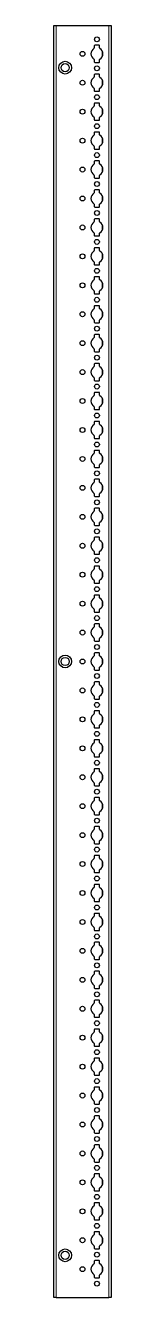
# Model space of a CAD drawing. Header units: millimetres. Extents: x -199 to 4827, y -1847 to 1507.
# Drawn here: x 3428 to 3477, y -852 to 247 of the extents above; entities that cross this region are included whole.
import ezdxf

# ---------------------------------------------------------------- set-up
doc = ezdxf.new("R2010")
doc.units = ezdxf.units.MM

msp = doc.modelspace()

# ---------------------------------------------------------------- linework, layer by layer
at = {"color": 7, "linetype": 'Continuous', "lineweight": 25}
for p, q in [((3427.58, -851.79), (3427.58, 247.21)), ((3427.58, 247.21), (3429.58, 247.21)), ((3429.58, 247.21), (3475.28, 247.21)), ((3475.28, 247.21), (3477.28, 247.21)), ((3477.28, 247.21), (3477.28, -851.79)), ((3462.63, 229.61), (3462.63, 227.73)), ((3466.73, 230.11), (3463.13, 230.11)), ((3467.23, 227.73), (3467.23, 229.61)), ((3462.63, 217.68), (3462.63, 215.81)), ((3463.13, 215.31), (3466.73, 215.31)), ((3467.23, 215.81), (3467.23, 217.68)), ((3462.63, 204.61), (3462.63, 202.73)), ((3466.73, 205.11), (3463.13, 205.11)), ((3467.23, 202.73), (3467.23, 204.61)), ((3462.63, 192.68), (3462.63, 190.81)), ((3463.13, 190.31), (3466.73, 190.31)), ((3467.23, 190.81), (3467.23, 192.68)), ((3462.63, 179.61), (3462.63, 177.73)), ((3466.73, 180.11), (3463.13, 180.11)), ((3467.23, 177.73), (3467.23, 179.61)), ((3462.63, 167.68), (3462.63, 165.81)), ((3463.13, 165.31), (3466.73, 165.31)), ((3467.23, 165.81), (3467.23, 167.68)), ((3462.63, 154.61), (3462.63, 152.73)), ((3466.73, 155.11), (3463.13, 155.11)), ((3467.23, 152.73), (3467.23, 154.61)), ((3462.63, 142.68), (3462.63, 140.81)), ((3463.13, 140.31), (3466.73, 140.31)), ((3467.23, 140.81), (3467.23, 142.68)), ((3462.63, 129.61), (3462.63, 127.73)), ((3466.73, 130.11), (3463.13, 130.11)), ((3467.23, 127.73), (3467.23, 129.61)), ((3462.63, 117.68), (3462.63, 115.81)), ((3463.13, 115.31), (3466.73, 115.31)), ((3467.23, 115.81), (3467.23, 117.68)), ((3462.63, 104.61), (3462.63, 102.73)), ((3466.73, 105.11), (3463.13, 105.11)), ((3467.23, 102.73), (3467.23, 104.61)), ((3462.63, 92.68), (3462.63, 90.81)), ((3463.13, 90.31), (3466.73, 90.31)), ((3467.23, 90.81), (3467.23, 92.68)), ((3462.63, 79.61), (3462.63, 77.73)), ((3466.73, 80.11), (3463.13, 80.11)), ((3467.23, 77.73), (3467.23, 79.61)), ((3462.63, 67.68), (3462.63, 65.81)), ((3467.23, 65.81), (3467.23, 67.68)), ((3463.13, 65.31), (3466.73, 65.31)), ((3466.73, 55.11), (3463.13, 55.11)), ((3462.63, 54.61), (3462.63, 52.73)), ((3467.23, 52.73), (3467.23, 54.61)), ((3462.63, 42.68), (3462.63, 40.81)), ((3463.13, 40.31), (3466.73, 40.31)), ((3467.23, 40.81), (3467.23, 42.68)), ((3462.63, 29.61), (3462.63, 27.73)), ((3466.73, 30.11), (3463.13, 30.11)), ((3467.23, 27.73), (3467.23, 29.61)), ((3462.63, 17.68), (3462.63, 15.81)), ((3463.13, 15.31), (3466.73, 15.31)), ((3467.23, 15.81), (3467.23, 17.68)), ((3462.63, 4.61), (3462.63, 2.73)), ((3466.73, 5.11), (3463.13, 5.11)), ((3467.23, 2.73), (3467.23, 4.61)), ((3462.63, -7.32), (3462.63, -9.19)), ((3463.13, -9.69), (3466.73, -9.69)), ((3467.23, -9.19), (3467.23, -7.32)), ((3462.63, -20.39), (3462.63, -22.27)), ((3466.73, -19.89), (3463.13, -19.89)), ((3467.23, -22.27), (3467.23, -20.39)), ((3462.63, -32.32), (3462.63, -34.19)), ((3467.23, -34.19), (3467.23, -32.32)), ((3463.13, -34.69), (3466.73, -34.69)), ((3462.63, -45.39), (3462.63, -47.27)), ((3466.73, -44.89), (3463.13, -44.89)), ((3467.23, -47.27), (3467.23, -45.39)), ((3462.63, -57.32), (3462.63, -59.19)), ((3463.13, -59.69), (3466.73, -59.69)), ((3467.23, -59.19), (3467.23, -57.32)), ((3462.63, -70.39), (3462.63, -72.27)), ((3466.73, -69.89), (3463.13, -69.89)), ((3467.23, -72.27), (3467.23, -70.39)), ((3462.63, -82.32), (3462.63, -84.19)), ((3463.13, -84.69), (3466.73, -84.69)), ((3467.23, -84.19), (3467.23, -82.32)), ((3462.63, -95.39), (3462.63, -97.27)), ((3466.73, -94.89), (3463.13, -94.89)), ((3467.23, -97.27), (3467.23, -95.39)), ((3462.63, -107.32), (3462.63, -109.19)), ((3463.13, -109.69), (3466.73, -109.69)), ((3467.23, -109.19), (3467.23, -107.32)), ((3462.63, -120.39), (3462.63, -122.27)), ((3466.73, -119.89), (3463.13, -119.89)), ((3467.23, -122.27), (3467.23, -120.39)), ((3462.63, -132.32), (3462.63, -134.19)), ((3463.13, -134.69), (3466.73, -134.69)), ((3467.23, -134.19), (3467.23, -132.32)), ((3462.63, -145.39), (3462.63, -147.27)), ((3466.73, -144.89), (3463.13, -144.89)), ((3467.23, -147.27), (3467.23, -145.39)), ((3462.63, -157.32), (3462.63, -159.19)), ((3463.13, -159.69), (3466.73, -159.69)), ((3467.23, -159.19), (3467.23, -157.32)), ((3462.63, -170.39), (3462.63, -172.27)), ((3466.73, -169.89), (3463.13, -169.89)), ((3467.23, -172.27), (3467.23, -170.39)), ((3462.63, -182.32), (3462.63, -184.19)), ((3463.13, -184.69), (3466.73, -184.69)), ((3467.23, -184.19), (3467.23, -182.32)), ((3462.63, -195.39), (3462.63, -197.27)), ((3466.73, -194.89), (3463.13, -194.89)), ((3467.23, -197.27), (3467.23, -195.39)), ((3462.63, -207.32), (3462.63, -209.19)), ((3467.23, -209.19), (3467.23, -207.32)), ((3463.13, -209.69), (3466.73, -209.69)), ((3462.63, -220.39), (3462.63, -222.27)), ((3466.73, -219.89), (3463.13, -219.89)), ((3467.23, -222.27), (3467.23, -220.39)), ((3462.63, -232.32), (3462.63, -234.19)), ((3463.13, -234.69), (3466.73, -234.69)), ((3467.23, -234.19), (3467.23, -232.32)), ((3462.63, -245.39), (3462.63, -247.27)), ((3466.73, -244.89), (3463.13, -244.89)), ((3467.23, -247.27), (3467.23, -245.39)), ((3462.63, -257.32), (3462.63, -259.19)), ((3463.13, -259.69), (3466.73, -259.69)), ((3467.23, -259.19), (3467.23, -257.32)), ((3462.63, -270.39), (3462.63, -272.27)), ((3466.73, -269.89), (3463.13, -269.89)), ((3467.23, -272.27), (3467.23, -270.39)), ((3462.63, -282.32), (3462.63, -284.19)), ((3463.13, -284.69), (3466.73, -284.69)), ((3467.23, -284.19), (3467.23, -282.32)), ((3462.63, -295.39), (3462.63, -297.27)), ((3466.73, -294.89), (3463.13, -294.89)), ((3467.23, -297.27), (3467.23, -295.39)), ((3462.63, -307.32), (3462.63, -309.19)), ((3467.23, -309.19), (3467.23, -307.32)), ((3463.13, -309.69), (3466.73, -309.69)), ((3462.63, -320.39), (3462.63, -322.27)), ((3466.73, -319.89), (3463.13, -319.89)), ((3467.23, -322.27), (3467.23, -320.39)), ((3462.63, -332.32), (3462.63, -334.19)), ((3463.13, -334.69), (3466.73, -334.69)), ((3467.23, -334.19), (3467.23, -332.32)), ((3462.63, -345.39), (3462.63, -347.27)), ((3466.73, -344.89), (3463.13, -344.89)), ((3467.23, -347.27), (3467.23, -345.39)), ((3462.63, -357.32), (3462.63, -359.19)), ((3463.13, -359.69), (3466.73, -359.69)), ((3467.23, -359.19), (3467.23, -357.32)), ((3462.63, -370.39), (3462.63, -372.27)), ((3466.73, -369.89), (3463.13, -369.89)), ((3467.23, -372.27), (3467.23, -370.39)), ((3462.63, -382.32), (3462.63, -384.19)), ((3467.23, -384.19), (3467.23, -382.32)), ((3462.63, -395.39), (3462.63, -397.27)), ((3463.13, -384.69), (3466.73, -384.69)), ((3466.73, -394.89), (3463.13, -394.89)), ((3467.23, -397.27), (3467.23, -395.39)), ((3462.63, -407.32), (3462.63, -409.19)), ((3463.13, -409.69), (3466.73, -409.69)), ((3467.23, -409.19), (3467.23, -407.32)), ((3462.63, -420.39), (3462.63, -422.27)), ((3466.73, -419.89), (3463.13, -419.89)), ((3467.23, -422.27), (3467.23, -420.39)), ((3462.63, -432.32), (3462.63, -434.19)), ((3463.13, -434.69), (3466.73, -434.69)), ((3467.23, -434.19), (3467.23, -432.32)), ((3462.63, -445.39), (3462.63, -447.27)), ((3466.73, -444.89), (3463.13, -444.89)), ((3467.23, -447.27), (3467.23, -445.39)), ((3462.63, -457.32), (3462.63, -459.19)), ((3463.13, -459.69), (3466.73, -459.69)), ((3467.23, -459.19), (3467.23, -457.32)), ((3462.63, -470.39), (3462.63, -472.27)), ((3466.73, -469.89), (3463.13, -469.89)), ((3467.23, -472.27), (3467.23, -470.39)), ((3462.63, -482.32), (3462.63, -484.19)), ((3467.23, -484.19), (3467.23, -482.32)), ((3463.13, -484.69), (3466.73, -484.69)), ((3462.63, -495.39), (3462.63, -497.27)), ((3466.73, -494.89), (3463.13, -494.89)), ((3467.23, -497.27), (3467.23, -495.39)), ((3462.63, -507.32), (3462.63, -509.19)), ((3463.13, -509.69), (3466.73, -509.69)), ((3467.23, -509.19), (3467.23, -507.32)), ((3462.63, -520.39), (3462.63, -522.27)), ((3466.73, -519.89), (3463.13, -519.89)), ((3467.23, -522.27), (3467.23, -520.39)), ((3462.63, -532.32), (3462.63, -534.19)), ((3463.13, -534.69), (3466.73, -534.69)), ((3467.23, -534.19), (3467.23, -532.32)), ((3462.63, -545.39), (3462.63, -547.27)), ((3466.73, -544.89), (3463.13, -544.89)), ((3467.23, -547.27), (3467.23, -545.39)), ((3462.63, -557.32), (3462.63, -559.19)), ((3463.13, -559.69), (3466.73, -559.69)), ((3467.23, -559.19), (3467.23, -557.32)), ((3462.63, -570.39), (3462.63, -572.27)), ((3466.73, -569.89), (3463.13, -569.89)), ((3467.23, -572.27), (3467.23, -570.39)), ((3462.63, -582.32), (3462.63, -584.19)), ((3467.23, -584.19), (3467.23, -582.32)), ((3463.13, -584.69), (3466.73, -584.69)), ((3462.63, -595.39), (3462.63, -597.27)), ((3466.73, -594.89), (3463.13, -594.89)), ((3467.23, -597.27), (3467.23, -595.39)), ((3462.63, -607.32), (3462.63, -609.19)), ((3463.13, -609.69), (3466.73, -609.69)), ((3467.23, -609.19), (3467.23, -607.32)), ((3462.63, -620.39), (3462.63, -622.27)), ((3466.73, -619.89), (3463.13, -619.89)), ((3467.23, -622.27), (3467.23, -620.39)), ((3462.63, -632.32), (3462.63, -634.19)), ((3463.13, -634.69), (3466.73, -634.69)), ((3467.23, -634.19), (3467.23, -632.32)), ((3462.63, -645.39), (3462.63, -647.27)), ((3466.73, -644.89), (3463.13, -644.89)), ((3467.23, -647.27), (3467.23, -645.39)), ((3462.63, -657.32), (3462.63, -659.19)), ((3467.23, -659.19), (3467.23, -657.32)), ((3463.13, -659.69), (3466.73, -659.69)), ((3466.73, -669.89), (3463.13, -669.89)), ((3462.63, -670.39), (3462.63, -672.27)), ((3467.23, -672.27), (3467.23, -670.39)), ((3462.63, -682.32), (3462.63, -684.19)), ((3463.13, -684.69), (3466.73, -684.69)), ((3467.23, -684.19), (3467.23, -682.32)), ((3462.63, -695.39), (3462.63, -697.27)), ((3466.73, -694.89), (3463.13, -694.89)), ((3467.23, -697.27), (3467.23, -695.39)), ((3462.63, -707.32), (3462.63, -709.19)), ((3463.13, -709.69), (3466.73, -709.69)), ((3467.23, -709.19), (3467.23, -707.32)), ((3462.63, -720.39), (3462.63, -722.27)), ((3466.73, -719.89), (3463.13, -719.89)), ((3467.23, -722.27), (3467.23, -720.39)), ((3462.63, -732.32), (3462.63, -734.19)), ((3463.13, -734.69), (3466.73, -734.69)), ((3467.23, -734.19), (3467.23, -732.32)), ((3462.63, -745.39), (3462.63, -747.27)), ((3466.73, -744.89), (3463.13, -744.89)), ((3467.23, -747.27), (3467.23, -745.39)), ((3462.63, -757.32), (3462.63, -759.19)), ((3467.23, -759.19), (3467.23, -757.32)), ((3463.13, -759.69), (3466.73, -759.69)), ((3462.63, -770.39), (3462.63, -772.27)), ((3466.73, -769.89), (3463.13, -769.89)), ((3467.23, -772.27), (3467.23, -770.39)), ((3462.63, -782.32), (3462.63, -784.19)), ((3463.13, -784.69), (3466.73, -784.69)), ((3467.23, -784.19), (3467.23, -782.32)), ((3462.63, -795.39), (3462.63, -797.27)), ((3466.73, -794.89), (3463.13, -794.89)), ((3467.23, -797.27), (3467.23, -795.39)), ((3462.63, -807.32), (3462.63, -809.19)), ((3463.13, -809.69), (3466.73, -809.69)), ((3467.23, -809.19), (3467.23, -807.32)), ((3462.63, -820.39), (3462.63, -822.27)), ((3466.73, -819.89), (3463.13, -819.89)), ((3467.23, -822.27), (3467.23, -820.39)), ((3462.63, -832.32), (3462.63, -834.19)), ((3463.13, -834.69), (3466.73, -834.69)), ((3467.23, -834.19), (3467.23, -832.32)), ((3429.58, -851.79), (3427.58, -851.79)), ((3429.58, -851.79), (3475.28, -851.79)), ((3477.28, -851.79), (3475.28, -851.79))]:
    msp.add_line(p, q, dxfattribs=at)
at = {"color": 8, "linetype": 'Continuous', "lineweight": 18}
for p, q in [((3429.58, 247.21), (3429.58, -851.79)), ((3475.28, -851.79), (3475.28, 247.21)), ((3469.43, 220), (3469.43, 225.41)), ((3469.43, 195), (3469.43, 200.41)), ((3469.43, 170), (3469.43, 175.41)), ((3469.43, 145), (3469.43, 150.41)), ((3469.43, 120), (3469.43, 125.41)), ((3469.43, 95), (3469.43, 100.41)), ((3469.43, 70), (3469.43, 75.41)), ((3469.43, 45), (3469.43, 50.41)), ((3469.43, 20), (3469.43, 25.41)), ((3469.43, -5), (3469.43, 0.41)), ((3469.43, -30), (3469.43, -24.59)), ((3469.43, -55), (3469.43, -49.59)), ((3469.43, -80), (3469.43, -74.59)), ((3469.43, -105), (3469.43, -99.59)), ((3469.43, -130), (3469.43, -124.59)), ((3469.43, -155), (3469.43, -149.59)), ((3469.43, -180), (3469.43, -174.59)), ((3469.43, -205), (3469.43, -199.59)), ((3469.43, -230), (3469.43, -224.59)), ((3469.43, -255), (3469.43, -249.59)), ((3469.43, -280), (3469.43, -274.59)), ((3469.43, -305), (3469.43, -299.59)), ((3469.43, -330), (3469.43, -324.59)), ((3469.43, -355), (3469.43, -349.59)), ((3469.43, -380), (3469.43, -374.59)), ((3469.43, -405), (3469.43, -399.59)), ((3469.43, -430), (3469.43, -424.59)), ((3469.43, -455), (3469.43, -449.59)), ((3469.43, -480), (3469.43, -474.59)), ((3469.43, -505), (3469.43, -499.59)), ((3469.43, -530), (3469.43, -524.59)), ((3469.43, -555), (3469.43, -549.59)), ((3469.43, -580), (3469.43, -574.59)), ((3469.43, -605), (3469.43, -599.59)), ((3469.43, -630), (3469.43, -624.59)), ((3469.43, -655), (3469.43, -649.59)), ((3469.43, -680), (3469.43, -674.59)), ((3469.43, -705), (3469.43, -699.59)), ((3469.43, -730), (3469.43, -724.59)), ((3469.43, -755), (3469.43, -749.59)), ((3469.43, -780), (3469.43, -774.59)), ((3469.43, -805), (3469.43, -799.59)), ((3469.43, -830), (3469.43, -824.59))]:
    msp.add_line(p, q, dxfattribs=at)
at = {"color": 7, "linetype": 'Continuous', "lineweight": 25}
for centre, radius in [((3464.93, 235.21), 2.12), ((3452.43, 222.71), 2.12), ((3437.43, 210.71), 5.5), ((3437.43, 210.71), 3.5), ((3464.93, 210.21), 2.12), ((3452.43, 197.71), 2.12), ((3464.93, 185.21), 2.12), ((3452.43, 172.71), 2.12), ((3464.93, 160.21), 2.12), ((3452.43, 147.71), 2.12), ((3464.93, 135.21), 2.12), ((3452.43, 122.71), 2.12), ((3464.93, 110.21), 2.12), ((3452.43, 97.71), 2.12), ((3464.93, 85.21), 2.12), ((3452.43, 72.71), 2.12), ((3464.93, 60.21), 2.12), ((3452.43, 47.71), 2.12), ((3464.93, 35.21), 2.12), ((3452.43, 22.71), 2.12), ((3464.93, 10.21), 2.12), ((3452.43, -2.29), 2.12), ((3464.93, -14.79), 2.12), ((3452.43, -27.29), 2.12), ((3464.93, -39.79), 2.12), ((3452.43, -52.29), 2.12), ((3464.93, -64.79), 2.12), ((3452.43, -77.29), 2.12), ((3464.93, -89.79), 2.12), ((3452.43, -102.29), 2.12), ((3464.93, -114.79), 2.12), ((3452.43, -127.29), 2.12), ((3464.93, -139.79), 2.12), ((3452.43, -152.29), 2.12), ((3464.93, -164.79), 2.12), ((3452.43, -177.29), 2.12), ((3464.93, -189.79), 2.12), ((3452.43, -202.29), 2.12), ((3464.93, -214.79), 2.12), ((3452.43, -227.29), 2.12), ((3464.93, -239.79), 2.12), ((3452.43, -252.29), 2.12), ((3464.93, -264.79), 2.12), ((3452.43, -277.29), 2.12), ((3464.93, -289.79), 2.12), ((3437.43, -302.29), 5.5), ((3437.43, -302.29), 3.5), ((3452.43, -302.29), 2.12), ((3464.93, -314.79), 2.12), ((3452.43, -327.29), 2.12), ((3464.93, -339.79), 2.12), ((3452.43, -352.29), 2.12), ((3464.93, -364.79), 2.12), ((3452.43, -377.29), 2.12), ((3464.93, -389.79), 2.12), ((3452.43, -402.29), 2.12), ((3464.93, -414.79), 2.12), ((3452.43, -427.29), 2.12), ((3464.93, -439.79), 2.12), ((3452.43, -452.29), 2.12), ((3464.93, -464.79), 2.12), ((3452.43, -477.29), 2.12), ((3464.93, -489.79), 2.12), ((3452.43, -502.29), 2.12), ((3464.93, -514.79), 2.12), ((3452.43, -527.29), 2.12), ((3464.93, -539.79), 2.12), ((3452.43, -552.29), 2.12), ((3464.93, -564.79), 2.12), ((3452.43, -577.29), 2.12), ((3464.93, -589.79), 2.12), ((3452.43, -602.29), 2.12), ((3464.93, -614.79), 2.12), ((3452.43, -627.29), 2.12), ((3464.93, -639.79), 2.12), ((3452.43, -652.29), 2.12), ((3464.93, -664.79), 2.12), ((3452.43, -677.29), 2.12), ((3464.93, -689.79), 2.12), ((3452.43, -702.29), 2.12), ((3464.93, -714.79), 2.12), ((3452.43, -727.29), 2.12), ((3464.93, -739.79), 2.12), ((3452.43, -752.29), 2.12), ((3464.93, -764.79), 2.12), ((3452.43, -777.29), 2.12), ((3464.93, -789.79), 2.12), ((3452.43, -802.29), 2.12), ((3437.43, -815.29), 5.5), ((3437.43, -815.29), 3.5), ((3464.93, -814.79), 2.12), ((3452.43, -827.29), 2.12), ((3464.93, -839.79), 2.12)]:
    msp.add_circle(centre, radius, dxfattribs=at)
for centre, radius, start, end in [((3464.93, 222.71), 5.25, 119.14074, 240.85926), ((3462.13, 227.73), 0.5, 299.14074, 0), ((3463.13, 229.61), 0.5, 90, 180), ((3466.73, 229.61), 0.5, 0, 90), ((3467.73, 227.73), 0.5, 180, 240.85926), ((3464.93, 222.71), 5.25, 299.14074, 60.85926), ((3462.13, 217.68), 0.5, 0, 60.85926), ((3463.13, 215.81), 0.5, 180, 270), ((3466.73, 215.81), 0.5, 270, 0), ((3467.73, 217.68), 0.5, 119.14074, 180), ((3464.93, 197.71), 5.25, 119.14074, 240.85926), ((3462.13, 202.73), 0.5, 299.14074, 0), ((3463.13, 204.61), 0.5, 90, 180), ((3466.73, 204.61), 0.5, 0, 90), ((3467.73, 202.73), 0.5, 180, 240.85926), ((3464.93, 197.71), 5.25, 299.14074, 60.85926), ((3462.13, 192.68), 0.5, 0, 60.85926), ((3463.13, 190.81), 0.5, 180, 270), ((3466.73, 190.81), 0.5, 270, 0), ((3467.73, 192.68), 0.5, 119.14074, 180), ((3464.93, 172.71), 5.25, 119.14074, 240.85926), ((3462.13, 177.73), 0.5, 299.14074, 0), ((3463.13, 179.61), 0.5, 90, 180), ((3466.73, 179.61), 0.5, 360, 90), ((3467.73, 177.73), 0.5, 180, 240.85926), ((3464.93, 172.71), 5.25, 299.14074, 60.85926), ((3462.13, 167.68), 0.5, 0, 60.85926), ((3463.13, 165.81), 0.5, 180, 270), ((3466.73, 165.81), 0.5, 270, 0), ((3467.73, 167.68), 0.5, 119.14074, 180), ((3463.13, 154.61), 0.5, 90, 180), ((3466.73, 154.61), 0.5, 360, 90), ((3464.93, 147.71), 5.25, 119.14074, 240.85926), ((3462.13, 152.73), 0.5, 299.14074, 0), ((3462.13, 142.68), 0.5, 0, 60.85926), ((3467.73, 152.73), 0.5, 180, 240.85926), ((3467.73, 142.68), 0.5, 119.14074, 180), ((3464.93, 147.71), 5.25, 299.14074, 60.85926), ((3463.13, 140.81), 0.5, 180, 270), ((3466.73, 140.81), 0.5, 270, 0), ((3464.93, 122.71), 5.25, 119.14074, 240.85926), ((3462.13, 127.73), 0.5, 299.14074, 0), ((3463.13, 129.61), 0.5, 90, 180), ((3466.73, 129.61), 0.5, 0, 90), ((3467.73, 127.73), 0.5, 180, 240.85926), ((3464.93, 122.71), 5.25, 299.14074, 60.85926), ((3462.13, 117.68), 0.5, 0, 60.85926), ((3463.13, 115.81), 0.5, 180, 270), ((3466.73, 115.81), 0.5, 270, 0), ((3467.73, 117.68), 0.5, 119.14074, 180), ((3464.93, 97.71), 5.25, 119.14074, 240.85926), ((3462.13, 102.73), 0.5, 299.14074, 0), ((3463.13, 104.61), 0.5, 90, 180), ((3466.73, 104.61), 0.5, 0, 90), ((3467.73, 102.73), 0.5, 180, 240.85926), ((3464.93, 97.71), 5.25, 299.14074, 60.85926), ((3462.13, 92.68), 0.5, 0, 60.85926), ((3463.13, 90.81), 0.5, 180, 270), ((3466.73, 90.81), 0.5, 270, 0), ((3467.73, 92.68), 0.5, 119.14074, 180), ((3464.93, 72.71), 5.25, 119.14074, 240.85926), ((3462.13, 77.73), 0.5, 299.14074, 0), ((3463.13, 79.61), 0.5, 90, 180), ((3466.73, 79.61), 0.5, 0, 90), ((3467.73, 77.73), 0.5, 180, 240.85926), ((3464.93, 72.71), 5.25, 299.14074, 60.85926), ((3462.13, 67.68), 0.5, 0, 60.85926), ((3467.73, 67.68), 0.5, 119.14074, 180), ((3463.13, 65.81), 0.5, 180, 270), ((3463.13, 54.61), 0.5, 90, 180), ((3466.73, 65.81), 0.5, 270, 0), ((3466.73, 54.61), 0.5, 0, 90), ((3464.93, 47.71), 5.25, 119.14074, 240.85926), ((3462.13, 52.73), 0.5, 299.14074, 0), ((3467.73, 52.73), 0.5, 180, 240.85926), ((3464.93, 47.71), 5.25, 299.14074, 60.85926), ((3462.13, 42.68), 0.5, 0, 60.85926), ((3463.13, 40.81), 0.5, 180, 270), ((3466.73, 40.81), 0.5, 270, 0), ((3467.73, 42.68), 0.5, 119.14074, 180), ((3464.93, 22.71), 5.25, 119.14074, 240.85926), ((3462.13, 27.73), 0.5, 299.14074, 0), ((3463.13, 29.61), 0.5, 90, 180), ((3466.73, 29.61), 0.5, 0, 90), ((3467.73, 27.73), 0.5, 180, 240.85926), ((3464.93, 22.71), 5.25, 299.14074, 60.85926), ((3462.13, 17.68), 0.5, 0, 60.85926), ((3463.13, 15.81), 0.5, 180, 270), ((3466.73, 15.81), 0.5, 270, 0), ((3467.73, 17.68), 0.5, 119.14074, 180), ((3464.93, -2.29), 5.25, 119.14074, 240.85926), ((3462.13, 2.73), 0.5, 299.14074, 0), ((3463.13, 4.61), 0.5, 90, 180), ((3466.73, 4.61), 0.5, 0, 90), ((3467.73, 2.73), 0.5, 180, 240.85926), ((3464.93, -2.29), 5.25, 299.14074, 60.85926), ((3462.13, -7.32), 0.5, 0, 60.85926), ((3463.13, -9.19), 0.5, 180, 270), ((3466.73, -9.19), 0.5, 270, 0), ((3467.73, -7.32), 0.5, 119.14074, 180), ((3463.13, -20.39), 0.5, 90, 180), ((3466.73, -20.39), 0.5, 0, 90), ((3464.93, -27.29), 5.25, 119.14074, 240.85926), ((3462.13, -22.27), 0.5, 299.14074, 0), ((3462.13, -32.32), 0.5, 0, 60.85926), ((3467.73, -22.27), 0.5, 180, 240.85926), ((3467.73, -32.32), 0.5, 119.14074, 180), ((3464.93, -27.29), 5.25, 299.14074, 60.85926), ((3463.13, -34.19), 0.5, 180, 270), ((3466.73, -34.19), 0.5, 270, 0), ((3464.93, -52.29), 5.25, 119.14074, 240.85926), ((3462.13, -47.27), 0.5, 299.14074, 0), ((3463.13, -45.39), 0.5, 90, 180), ((3466.73, -45.39), 0.5, 0, 90), ((3467.73, -47.27), 0.5, 180, 240.85926), ((3464.93, -52.29), 5.25, 299.14074, 60.85926), ((3462.13, -57.32), 0.5, 0, 60.85926), ((3463.13, -59.19), 0.5, 180, 270), ((3466.73, -59.19), 0.5, 270, 0), ((3467.73, -57.32), 0.5, 119.14074, 180), ((3464.93, -77.29), 5.25, 119.14074, 240.85926), ((3462.13, -72.27), 0.5, 299.14074, 0), ((3463.13, -70.39), 0.5, 90, 180), ((3466.73, -70.39), 0.5, 0, 90), ((3467.73, -72.27), 0.5, 180, 240.85926), ((3464.93, -77.29), 5.25, 299.14074, 60.85926), ((3462.13, -82.32), 0.5, 0, 60.85926), ((3463.13, -84.19), 0.5, 180, 270), ((3466.73, -84.19), 0.5, 270, 0), ((3467.73, -82.32), 0.5, 119.14074, 180), ((3464.93, -102.29), 5.25, 119.14074, 240.85926), ((3462.13, -97.27), 0.5, 299.14074, 0), ((3463.13, -95.39), 0.5, 90, 180), ((3466.73, -95.39), 0.5, 0, 90), ((3467.73, -97.27), 0.5, 180, 240.85926), ((3464.93, -102.29), 5.25, 299.14074, 60.85926), ((3462.13, -107.32), 0.5, 0, 60.85926), ((3463.13, -109.19), 0.5, 180, 270), ((3466.73, -109.19), 0.5, 270, 0), ((3467.73, -107.32), 0.5, 119.14074, 180), ((3463.13, -120.39), 0.5, 90, 180), ((3466.73, -120.39), 0.5, 0, 90), ((3464.93, -127.29), 5.25, 119.14074, 240.85926), ((3462.13, -122.27), 0.5, 299.14074, 0), ((3462.13, -132.32), 0.5, 0, 60.85926), ((3467.73, -122.27), 0.5, 180, 240.85926), ((3467.73, -132.32), 0.5, 119.14074, 180), ((3464.93, -127.29), 5.25, 299.14074, 60.85926), ((3463.13, -134.19), 0.5, 180, 270), ((3466.73, -134.19), 0.5, 270, 0), ((3464.93, -152.29), 5.25, 119.14074, 240.85926), ((3462.13, -147.27), 0.5, 299.14074, 0), ((3463.13, -145.39), 0.5, 90, 180), ((3466.73, -145.39), 0.5, 0, 90), ((3467.73, -147.27), 0.5, 180, 240.85926), ((3464.93, -152.29), 5.25, 299.14074, 60.85926), ((3462.13, -157.32), 0.5, 0, 60.85926), ((3463.13, -159.19), 0.5, 180, 270), ((3466.73, -159.19), 0.5, 270, 0), ((3467.73, -157.32), 0.5, 119.14074, 180), ((3464.93, -177.29), 5.25, 119.14074, 240.85926), ((3462.13, -172.27), 0.5, 299.14074, 0), ((3463.13, -170.39), 0.5, 90, 180), ((3466.73, -170.39), 0.5, 0, 90), ((3467.73, -172.27), 0.5, 180, 240.85926), ((3464.93, -177.29), 5.25, 299.14074, 60.85926), ((3462.13, -182.32), 0.5, 0, 60.85926), ((3463.13, -184.19), 0.5, 180, 270), ((3466.73, -184.19), 0.5, 270, 0), ((3467.73, -182.32), 0.5, 119.14074, 180), ((3464.93, -202.29), 5.25, 119.14074, 240.85926), ((3462.13, -197.27), 0.5, 299.14074, 0), ((3463.13, -195.39), 0.5, 90, 180), ((3466.73, -195.39), 0.5, 0, 90), ((3467.73, -197.27), 0.5, 180, 240.85926), ((3464.93, -202.29), 5.25, 299.14074, 60.85926), ((3462.13, -207.32), 0.5, 0, 60.85926), ((3467.73, -207.32), 0.5, 119.14074, 180), ((3463.13, -209.19), 0.5, 180, 270), ((3466.73, -209.19), 0.5, 270, 0), ((3464.93, -227.29), 5.25, 119.14074, 240.85926), ((3462.13, -222.27), 0.5, 299.14074, 0), ((3463.13, -220.39), 0.5, 90, 180), ((3466.73, -220.39), 0.5, 0, 90), ((3467.73, -222.27), 0.5, 180, 240.85926), ((3464.93, -227.29), 5.25, 299.14074, 60.85926), ((3462.13, -232.32), 0.5, 0, 60.85926), ((3463.13, -234.19), 0.5, 180, 270), ((3466.73, -234.19), 0.5, 270, 0), ((3467.73, -232.32), 0.5, 119.14074, 180), ((3464.93, -252.29), 5.25, 119.14074, 240.85926), ((3462.13, -247.27), 0.5, 299.14074, 0), ((3463.13, -245.39), 0.5, 90, 180), ((3466.73, -245.39), 0.5, 0, 90), ((3467.73, -247.27), 0.5, 180, 240.85926), ((3464.93, -252.29), 5.25, 299.14074, 60.85926), ((3462.13, -257.32), 0.5, 0, 60.85926), ((3463.13, -259.19), 0.5, 180, 270), ((3466.73, -259.19), 0.5, 270, 0), ((3467.73, -257.32), 0.5, 119.14074, 180), ((3464.93, -277.29), 5.25, 119.14074, 240.85926), ((3462.13, -272.27), 0.5, 299.14074, 0), ((3463.13, -270.39), 0.5, 90, 180), ((3466.73, -270.39), 0.5, 0, 90), ((3467.73, -272.27), 0.5, 180, 240.85926), ((3464.93, -277.29), 5.25, 299.14074, 60.85926), ((3462.13, -282.32), 0.5, 0, 60.85926), ((3463.13, -284.19), 0.5, 180, 270), ((3466.73, -284.19), 0.5, 270, 0), ((3467.73, -282.32), 0.5, 119.14074, 180), ((3463.13, -295.39), 0.5, 90, 180), ((3466.73, -295.39), 0.5, 0, 90), ((3464.93, -302.29), 5.25, 119.14074, 240.85926), ((3462.13, -297.27), 0.5, 299.14074, 0), ((3462.13, -307.32), 0.5, 0, 60.85926), ((3467.73, -297.27), 0.5, 180, 240.85926), ((3467.73, -307.32), 0.5, 119.14074, 180), ((3464.93, -302.29), 5.25, 299.14074, 60.85926), ((3463.13, -309.19), 0.5, 180, 270), ((3466.73, -309.19), 0.5, 270, 0), ((3464.93, -327.29), 5.25, 119.14074, 240.85926), ((3462.13, -322.27), 0.5, 299.14074, 0), ((3463.13, -320.39), 0.5, 90, 180), ((3466.73, -320.39), 0.5, 0, 90), ((3467.73, -322.27), 0.5, 180, 240.85926), ((3464.93, -327.29), 5.25, 299.14074, 60.85926), ((3462.13, -332.32), 0.5, 0, 60.85926), ((3463.13, -334.19), 0.5, 180, 270), ((3466.73, -334.19), 0.5, 270, 0), ((3467.73, -332.32), 0.5, 119.14074, 180), ((3464.93, -352.29), 5.25, 119.14074, 240.85926), ((3462.13, -347.27), 0.5, 299.14074, 0), ((3463.13, -345.39), 0.5, 90, 180), ((3466.73, -345.39), 0.5, 0, 90), ((3467.73, -347.27), 0.5, 180, 240.85926), ((3464.93, -352.29), 5.25, 299.14074, 60.85926), ((3462.13, -357.32), 0.5, 0, 60.85926), ((3463.13, -359.19), 0.5, 180, 270), ((3466.73, -359.19), 0.5, 270, 0), ((3467.73, -357.32), 0.5, 119.14074, 180), ((3464.93, -377.29), 5.25, 119.14074, 240.85926), ((3462.13, -372.27), 0.5, 299.14074, 0), ((3463.13, -370.39), 0.5, 90, 180), ((3466.73, -370.39), 0.5, 0, 90), ((3467.73, -372.27), 0.5, 180, 240.85926), ((3464.93, -377.29), 5.25, 299.14074, 60.85926), ((3462.13, -382.32), 0.5, 0, 60.85926), ((3463.13, -384.19), 0.5, 180, 270), ((3466.73, -384.19), 0.5, 270, 0), ((3467.73, -382.32), 0.5, 119.14074, 180), ((3463.13, -395.39), 0.5, 90, 180), ((3466.73, -395.39), 0.5, 0, 90), ((3464.93, -402.29), 5.25, 119.14074, 240.85926), ((3462.13, -397.27), 0.5, 299.14074, 0), ((3467.73, -397.27), 0.5, 180, 240.85926), ((3464.93, -402.29), 5.25, 299.14074, 60.85926), ((3462.13, -407.32), 0.5, 0, 60.85926), ((3463.13, -409.19), 0.5, 180, 270), ((3466.73, -409.19), 0.5, 270, 0), ((3467.73, -407.32), 0.5, 119.14074, 180), ((3464.93, -427.29), 5.25, 119.14074, 240.85926), ((3462.13, -422.27), 0.5, 299.14074, 0), ((3463.13, -420.39), 0.5, 90, 180), ((3466.73, -420.39), 0.5, 0, 90), ((3467.73, -422.27), 0.5, 180, 240.85926), ((3464.93, -427.29), 5.25, 299.14074, 60.85926), ((3462.13, -432.32), 0.5, 0, 60.85926), ((3463.13, -434.19), 0.5, 180, 270), ((3466.73, -434.19), 0.5, 270, 0), ((3467.73, -432.32), 0.5, 119.14074, 180), ((3464.93, -452.29), 5.25, 119.14074, 240.85926), ((3462.13, -447.27), 0.5, 299.14074, 0), ((3463.13, -445.39), 0.5, 90, 180), ((3466.73, -445.39), 0.5, 0, 90), ((3467.73, -447.27), 0.5, 180, 240.85926), ((3464.93, -452.29), 5.25, 299.14074, 60.85926), ((3462.13, -457.32), 0.5, 0, 60.85926), ((3463.13, -459.19), 0.5, 180, 270), ((3466.73, -459.19), 0.5, 270, 0), ((3467.73, -457.32), 0.5, 119.14074, 180), ((3462.13, -472.27), 0.5, 299.14074, 0), ((3463.13, -470.39), 0.5, 90, 180), ((3466.73, -470.39), 0.5, 0, 90), ((3467.73, -472.27), 0.5, 180, 240.85926), ((3464.93, -477.29), 5.25, 119.14074, 240.85926), ((3462.13, -482.32), 0.5, 0, 60.85926), ((3467.73, -482.32), 0.5, 119.14074, 180), ((3464.93, -477.29), 5.25, 299.14074, 60.85926), ((3463.13, -484.19), 0.5, 180, 270), ((3466.73, -484.19), 0.5, 270, 0), ((3464.93, -502.29), 5.25, 119.14074, 240.85926), ((3462.13, -497.27), 0.5, 299.14074, 0), ((3463.13, -495.39), 0.5, 90, 180), ((3466.73, -495.39), 0.5, 0, 90), ((3467.73, -497.27), 0.5, 180, 240.85926), ((3464.93, -502.29), 5.25, 299.14074, 60.85926), ((3462.13, -507.32), 0.5, 0, 60.85926), ((3463.13, -509.19), 0.5, 180, 270), ((3466.73, -509.19), 0.5, 270, 0), ((3467.73, -507.32), 0.5, 119.14074, 180), ((3464.93, -527.29), 5.25, 119.14074, 240.85926), ((3462.13, -522.27), 0.5, 299.14074, 0), ((3463.13, -520.39), 0.5, 90, 180), ((3466.73, -520.39), 0.5, 0, 90), ((3467.73, -522.27), 0.5, 180, 240.85926), ((3464.93, -527.29), 5.25, 299.14074, 60.85926), ((3462.13, -532.32), 0.5, 0, 60.85926), ((3463.13, -534.19), 0.5, 180, 270), ((3466.73, -534.19), 0.5, 270, 0), ((3467.73, -532.32), 0.5, 119.14074, 180), ((3464.93, -552.29), 5.25, 119.14074, 240.85926), ((3462.13, -547.27), 0.5, 299.14074, 0), ((3463.13, -545.39), 0.5, 90, 180), ((3466.73, -545.39), 0.5, 0, 90), ((3467.73, -547.27), 0.5, 180, 240.85926), ((3464.93, -552.29), 5.25, 299.14074, 60.85926), ((3462.13, -557.32), 0.5, 0, 60.85926), ((3463.13, -559.19), 0.5, 180, 270), ((3466.73, -559.19), 0.5, 270, 0), ((3467.73, -557.32), 0.5, 119.14074, 180), ((3463.13, -570.39), 0.5, 90, 180), ((3466.73, -570.39), 0.5, 0, 90), ((3464.93, -577.29), 5.25, 119.14074, 240.85926), ((3462.13, -572.27), 0.5, 299.14074, 0), ((3462.13, -582.32), 0.5, 0, 60.85926), ((3467.73, -572.27), 0.5, 180, 240.85926), ((3467.73, -582.32), 0.5, 119.14074, 180), ((3464.93, -577.29), 5.25, 299.14074, 60.85926), ((3463.13, -584.19), 0.5, 180, 270), ((3466.73, -584.19), 0.5, 270, 0), ((3464.93, -602.29), 5.25, 119.14074, 240.85926), ((3462.13, -597.27), 0.5, 299.14074, 0), ((3463.13, -595.39), 0.5, 90, 180), ((3466.73, -595.39), 0.5, 0, 90), ((3467.73, -597.27), 0.5, 180, 240.85926), ((3464.93, -602.29), 5.25, 299.14074, 60.85926), ((3462.13, -607.32), 0.5, 0, 60.85926), ((3463.13, -609.19), 0.5, 180, 270), ((3466.73, -609.19), 0.5, 270, 0), ((3467.73, -607.32), 0.5, 119.14074, 180), ((3464.93, -627.29), 5.25, 119.14074, 240.85926), ((3462.13, -622.27), 0.5, 299.14074, 0), ((3463.13, -620.39), 0.5, 90, 180), ((3466.73, -620.39), 0.5, 0, 90), ((3467.73, -622.27), 0.5, 180, 240.85926), ((3464.93, -627.29), 5.25, 299.14074, 60.85926), ((3462.13, -632.32), 0.5, 0, 60.85926), ((3463.13, -634.19), 0.5, 180, 270), ((3466.73, -634.19), 0.5, 270, 0), ((3467.73, -632.32), 0.5, 119.14074, 180), ((3464.93, -652.29), 5.25, 119.14074, 240.85926), ((3462.13, -647.27), 0.5, 299.14074, 0), ((3463.13, -645.39), 0.5, 90, 180), ((3466.73, -645.39), 0.5, 0, 90), ((3467.73, -647.27), 0.5, 180, 240.85926), ((3464.93, -652.29), 5.25, 299.14074, 60.85926), ((3462.13, -657.32), 0.5, 0, 60.85926), ((3463.13, -659.19), 0.5, 180, 270), ((3466.73, -659.19), 0.5, 270, 0), ((3467.73, -657.32), 0.5, 119.14074, 180), ((3463.13, -670.39), 0.5, 90, 180), ((3466.73, -670.39), 0.5, 0, 90), ((3464.93, -677.29), 5.25, 119.14074, 240.85926), ((3462.13, -672.27), 0.5, 299.14074, 0), ((3467.73, -672.27), 0.5, 180, 240.85926), ((3464.93, -677.29), 5.25, 299.14074, 60.85926), ((3462.13, -682.32), 0.5, 0, 60.85926), ((3463.13, -684.19), 0.5, 180, 270), ((3466.73, -684.19), 0.5, 270, 0), ((3467.73, -682.32), 0.5, 119.14074, 180), ((3464.93, -702.29), 5.25, 119.14074, 240.85926), ((3462.13, -697.27), 0.5, 299.14074, 0), ((3463.13, -695.39), 0.5, 90, 180), ((3466.73, -695.39), 0.5, 0, 90), ((3467.73, -697.27), 0.5, 180, 240.85926), ((3464.93, -702.29), 5.25, 299.14074, 60.85926), ((3462.13, -707.32), 0.5, 0, 60.85926), ((3463.13, -709.19), 0.5, 180, 270), ((3466.73, -709.19), 0.5, 270, 0), ((3467.73, -707.32), 0.5, 119.14074, 180), ((3464.93, -727.29), 5.25, 119.14074, 240.85926), ((3462.13, -722.27), 0.5, 299.14074, 0), ((3463.13, -720.39), 0.5, 90, 180), ((3466.73, -720.39), 0.5, 0, 90), ((3467.73, -722.27), 0.5, 180, 240.85926), ((3464.93, -727.29), 5.25, 299.14074, 60.85926), ((3462.13, -732.32), 0.5, 0, 60.85926), ((3463.13, -734.19), 0.5, 180, 270), ((3466.73, -734.19), 0.5, 270, 0), ((3467.73, -732.32), 0.5, 119.14074, 180), ((3462.13, -747.27), 0.5, 299.14074, 0), ((3463.13, -745.39), 0.5, 90, 180), ((3466.73, -745.39), 0.5, 0, 90), ((3467.73, -747.27), 0.5, 180, 240.85926), ((3464.93, -752.29), 5.25, 119.14074, 240.85926), ((3462.13, -757.32), 0.5, 0, 60.85926), ((3467.73, -757.32), 0.5, 119.14074, 180), ((3464.93, -752.29), 5.25, 299.14074, 60.85926), ((3463.13, -759.19), 0.5, 180, 270), ((3466.73, -759.19), 0.5, 270, 0), ((3464.93, -777.29), 5.25, 119.14074, 240.85926), ((3462.13, -772.27), 0.5, 299.14074, 0), ((3463.13, -770.39), 0.5, 90, 180), ((3466.73, -770.39), 0.5, 0, 90), ((3467.73, -772.27), 0.5, 180, 240.85926), ((3464.93, -777.29), 5.25, 299.14074, 60.85926), ((3462.13, -782.32), 0.5, 0, 60.85926), ((3463.13, -784.19), 0.5, 180, 270), ((3466.73, -784.19), 0.5, 270, 0), ((3467.73, -782.32), 0.5, 119.14074, 180), ((3464.93, -802.29), 5.25, 119.14074, 240.85926), ((3462.13, -797.27), 0.5, 299.14074, 0), ((3463.13, -795.39), 0.5, 90, 180), ((3466.73, -795.39), 0.5, 0, 90), ((3467.73, -797.27), 0.5, 180, 240.85926), ((3464.93, -802.29), 5.25, 299.14074, 60.85926), ((3462.13, -807.32), 0.5, 0, 60.85926), ((3463.13, -809.19), 0.5, 180, 270), ((3466.73, -809.19), 0.5, 270, 0), ((3467.73, -807.32), 0.5, 119.14074, 180), ((3464.93, -827.29), 5.25, 119.14074, 240.85926), ((3462.13, -822.27), 0.5, 299.14074, 0), ((3463.13, -820.39), 0.5, 90, 180), ((3466.73, -820.39), 0.5, 0, 90), ((3467.73, -822.27), 0.5, 180, 240.85926), ((3464.93, -827.29), 5.25, 299.14074, 60.85926), ((3462.13, -832.32), 0.5, 0, 60.85926), ((3463.13, -834.19), 0.5, 180, 270), ((3466.73, -834.19), 0.5, 270, 0), ((3467.73, -832.32), 0.5, 119.14074, 180)]:
    msp.add_arc(centre, radius, start, end, dxfattribs=at)

doc.saveas('drawing.dxf')
